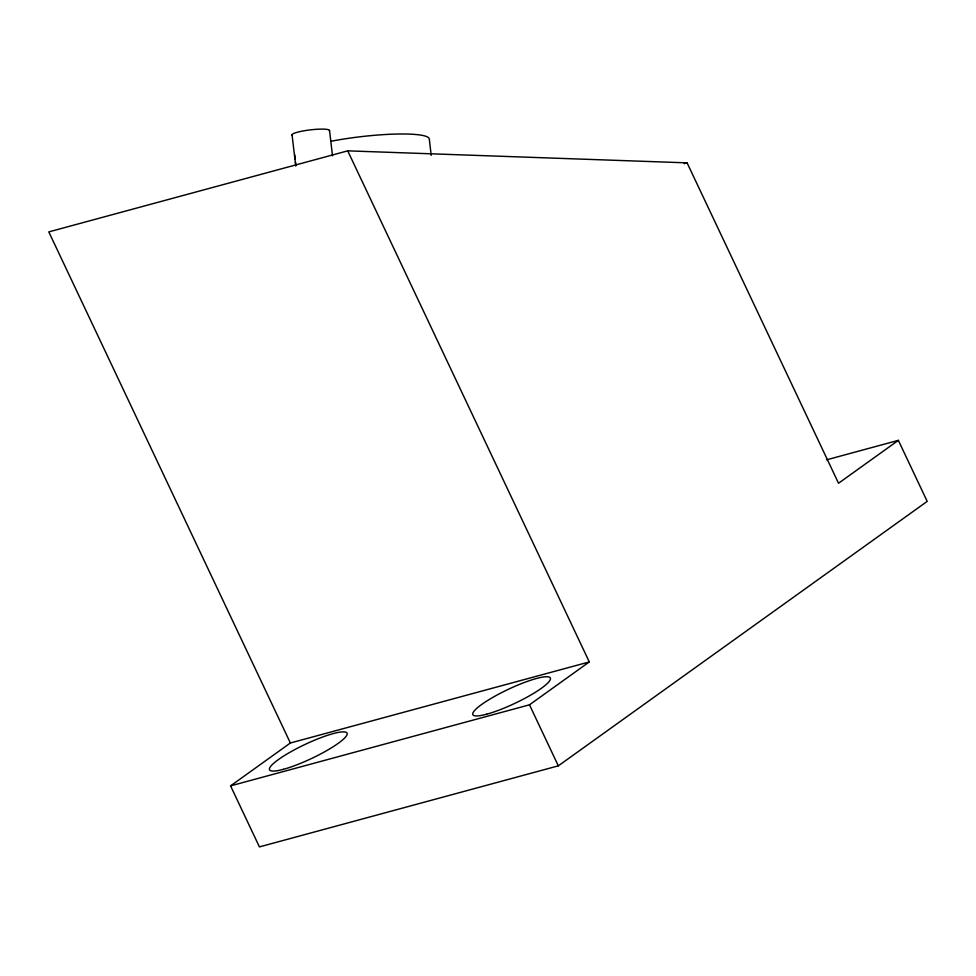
<?xml version="1.0" encoding="UTF-8"?>
<svg xmlns="http://www.w3.org/2000/svg" width="976" height="976" viewBox="0 0 976 976"><rect width="100%" height="100%" fill="white"/><g stroke="black" fill="none" stroke-linecap="round" stroke-linejoin="round"><path stroke-width="1.46" d="M826.562 459.83L898.359 440.359L927.2 501.383L558.321 765.843L259.421 846.9L230.568 785.875L290.384 742.992L589.297 661.935L347.712 150.853L48.8 231.898L290.384 742.992M230.568 785.875L529.48 704.818L589.297 661.935M898.359 440.359L838.53 483.242L687.092 162.858L347.712 150.853M684.164 163.663L687.092 162.858M529.48 704.818L558.321 765.843M431.209 155.343L429.281 139.007A67.771 10.248 -6.7 0 0 330.644 141.337M329.534 130.552L332.523 155.806M294.667 154.708L295.191 159.173M295.545 162.138L295.887 165.115M292.056 134.847L295.74 166.054M292.361 135.359A18.873 2.855 -6.7 0 1 310.295 129.881A18.873 2.855 -6.7 0 1 329.376 130.93M283.382 769.332A42.895 7.747 -25.3 0 0 346.651 735.501A42.895 7.747 -25.3 0 0 294.886 749.544A42.895 7.747 -25.3 0 0 283.382 769.332M486.634 714.212A42.895 7.747 -25.3 0 0 549.915 680.394A42.895 7.747 -25.3 0 0 498.138 694.436A42.895 7.747 -25.3 0 0 486.634 714.212"/></g></svg>
